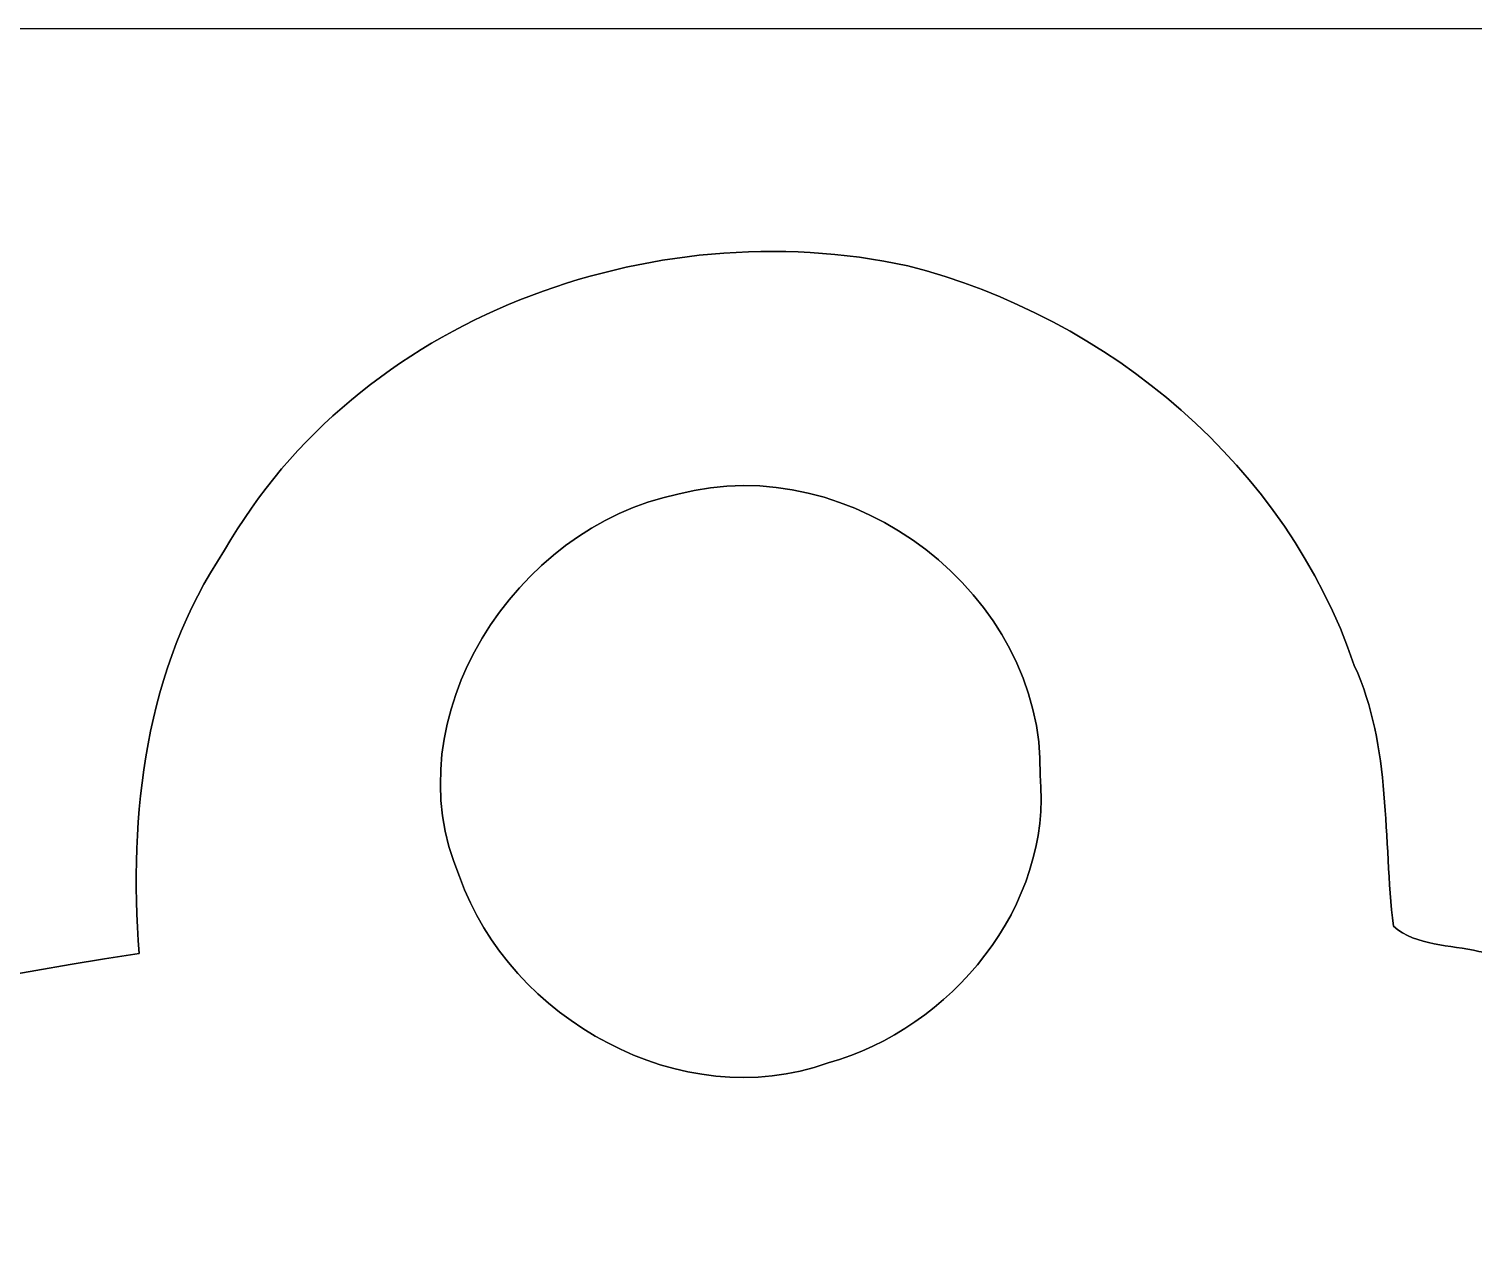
# Model space of a CAD drawing. Header units: centimetres. Extents: x -16.8 to 16.8, y -16.7 to 16.7.
# Drawn here: x -2.596 to 2.391, y 12.497 to 16.669 of the extents above; entities that cross this region are included whole.
import ezdxf

# ---------------------------------------------------------------- set-up
doc = ezdxf.new("R2010")
doc.units = ezdxf.units.CM
doc.header["$MEASUREMENT"] = 0
doc.layers.add('Layer 1', color=7, linetype='Continuous')

msp = doc.modelspace()

# ---------------------------------------------------------------- linework, layer by layer
at = {"layer": 'Layer 1', "color": 7}
for points, knots in [([(-16.77458, 16.66875), (-16.77458, 16.66875), (16.77458, 16.66875), (16.77458, 16.66875), (16.77458, 16.66875), (16.77458, 16.66875), (16.77458, -16.66875), (16.77458, -16.66875), (16.77458, -16.66875), (16.77458, -16.66875), (-16.77458, -16.66875), (-16.77458, -16.66875), (-16.77458, -16.66875), (-16.77458, -16.66875), (-16.77458, 16.66875), (-16.77458, 16.66875), (-16.77458, 16.66875), (-16.77458, 16.66875), (-16.77458, 16.66875), (-16.77458, 16.66875)], [0, 0, 0, 0, 0.1666667, 0.1666667, 0.1666667, 0.1666667, 0.3333333, 0.3333333, 0.3333333, 0.3333333, 0.5, 0.5, 0.5, 0.5, 0.6666667, 0.6666667, 0.6666667, 0.6666667, 1, 1, 1, 1]), ([(-1.91982, 14.86852), (-2.19393, 14.46248), (-2.25178, 13.95554), (-2.21544, 13.47682), (-2.21544, 13.47682), (-4.75615, 13.09017), (-7.19314, 12.06571), (-9.23925, 10.51031), (-9.23925, 10.51031), (-11.56511, 8.75101), (-13.38157, 6.30767), (-14.34924, 3.55318), (-14.34924, 3.55318), (-15.361, 0.77823), (-15.44214, -2.29941), (-14.7066, -5.15161), (-14.7066, -5.15161), (-14.00916, -7.7343), (-12.61428, -10.13319), (-10.68141, -11.98668), (-10.68141, -11.98668), (-7.55897, -15.08619), (-3.04518, -16.70367), (1.33456, -16.32938), (1.33456, -16.32938), (3.66007, -16.15616), (5.94995, -15.45696), (7.9629, -14.27692), (7.9629, -14.27692), (9.84991, -13.18295), (11.49456, -11.67694), (12.75327, -9.89577), (12.75327, -9.89577), (13.96577, -8.18938), (14.81384, -6.22229), (15.20719, -4.16595), (15.20719, -4.16595), (15.69332, -1.74872), (15.51305, 0.78634), (14.7768, 3.13443), (14.7768, 3.13443), (13.86628, 5.95806), (12.09111, 8.49242), (9.75607, 10.32087), (9.75607, 10.32087), (7.64434, 11.99727), (5.08212, 13.10781), (2.41053, 13.48352), (2.41053, 13.48352), (2.31105, 13.50786), (2.19604, 13.50045), (2.11526, 13.57101), (2.11526, 13.57101), (2.07927, 13.87193), (2.10996, 14.18766), (1.98049, 14.4713), (1.98049, 14.4713), (1.74731, 15.1578), (1.13383, 15.67392), (0.43886, 15.85066), (0.43886, 15.85066), (-0.44591, 16.04222), (-1.46121, 15.67286), (-1.91982, 14.86852)], [0, 0, 0, 0, 0.0588235, 0.0588235, 0.0588235, 0.0588235, 0.1176471, 0.1176471, 0.1176471, 0.1176471, 0.1764706, 0.1764706, 0.1764706, 0.1764706, 0.2352941, 0.2352941, 0.2352941, 0.2352941, 0.2941176, 0.2941176, 0.2941176, 0.2941176, 0.3529412, 0.3529412, 0.3529412, 0.3529412, 0.4117647, 0.4117647, 0.4117647, 0.4117647, 0.4705882, 0.4705882, 0.4705882, 0.4705882, 0.5294118, 0.5294118, 0.5294118, 0.5294118, 0.5882353, 0.5882353, 0.5882353, 0.5882353, 0.6470588, 0.6470588, 0.6470588, 0.6470588, 0.7058824, 0.7058824, 0.7058824, 0.7058824, 0.7647059, 0.7647059, 0.7647059, 0.7647059, 0.8235294, 0.8235294, 0.8235294, 0.8235294, 0.8823529, 0.8823529, 0.8823529, 0.8823529, 1, 1, 1, 1]), ([(-0.35525, 15.0622), (0.24342, 15.22342), (0.91122, 14.71401), (0.8957, 14.09241), (0.8957, 14.09241), (0.93945, 13.64051), (0.58808, 13.21647), (0.16334, 13.09864), (0.16334, 13.09864), (-0.34219, 12.91766), (-0.93557, 13.24857), (-1.10878, 13.74211), (-1.10878, 13.74211), (-1.34549, 14.29173), (-0.91511, 14.94755), (-0.35525, 15.0622)], [0, 0, 0, 0, 0.2, 0.2, 0.2, 0.2, 0.4, 0.4, 0.4, 0.4, 0.6, 0.6, 0.6, 0.6, 1, 1, 1, 1])]:
    msp.add_open_spline(points, degree=3, knots=knots, dxfattribs=at)
at = {"layer": 'Layer 1', "color": 250}
for points, knots in [([(-1.91982, 14.86852), (-1.46121, 15.67286), (-0.44591, 16.04222), (0.43886, 15.85066), (0.43886, 15.85066), (1.13383, 15.67392), (1.74731, 15.1578), (1.98049, 14.4713), (1.98049, 14.4713), (2.10996, 14.18766), (2.07927, 13.87193), (2.11526, 13.57101), (2.11526, 13.57101), (2.19604, 13.50045), (2.31105, 13.50786), (2.41053, 13.48352), (2.41053, 13.48352), (5.08212, 13.10781), (7.64434, 11.99727), (9.75607, 10.32087), (9.75607, 10.32087), (12.09111, 8.49242), (13.86628, 5.95806), (14.7768, 3.13443), (14.7768, 3.13443), (15.51305, 0.78634), (15.69332, -1.74872), (15.20719, -4.16595), (15.20719, -4.16595), (14.81384, -6.22229), (13.96577, -8.18938), (12.75327, -9.89577), (12.75327, -9.89577), (11.49456, -11.67694), (9.84991, -13.18295), (7.9629, -14.27692), (7.9629, -14.27692), (5.94995, -15.45696), (3.66007, -16.15616), (1.33456, -16.32938), (1.33456, -16.32938), (-3.04518, -16.70367), (-7.55897, -15.08619), (-10.68141, -11.98668), (-10.68141, -11.98668), (-12.61428, -10.13319), (-14.00916, -7.7343), (-14.7066, -5.15161), (-14.7066, -5.15161), (-15.44214, -2.29941), (-15.361, 0.77823), (-14.34924, 3.55318), (-14.34924, 3.55318), (-13.38157, 6.30767), (-11.56511, 8.75101), (-9.23925, 10.51031), (-9.23925, 10.51031), (-7.19314, 12.06571), (-4.75615, 13.09017), (-2.21544, 13.47682), (-2.21544, 13.47682), (-2.25178, 13.95554), (-2.19393, 14.46248), (-1.91982, 14.86852), (-1.91982, 14.86852), (-1.91982, 14.86852), (-1.91982, 14.86852), (-1.91982, 14.86852)], [0, 0, 0, 0, 0.0555556, 0.0555556, 0.0555556, 0.0555556, 0.1111111, 0.1111111, 0.1111111, 0.1111111, 0.1666667, 0.1666667, 0.1666667, 0.1666667, 0.2222222, 0.2222222, 0.2222222, 0.2222222, 0.2777778, 0.2777778, 0.2777778, 0.2777778, 0.3333333, 0.3333333, 0.3333333, 0.3333333, 0.3888889, 0.3888889, 0.3888889, 0.3888889, 0.4444444, 0.4444444, 0.4444444, 0.4444444, 0.5, 0.5, 0.5, 0.5, 0.5555556, 0.5555556, 0.5555556, 0.5555556, 0.6111111, 0.6111111, 0.6111111, 0.6111111, 0.6666667, 0.6666667, 0.6666667, 0.6666667, 0.7222222, 0.7222222, 0.7222222, 0.7222222, 0.7777778, 0.7777778, 0.7777778, 0.7777778, 0.8333333, 0.8333333, 0.8333333, 0.8333333, 0.8888889, 0.8888889, 0.8888889, 0.8888889, 1, 1, 1, 1]), ([(-0.35525, 15.0622), (-0.91511, 14.94755), (-1.34549, 14.29173), (-1.10878, 13.74211), (-1.10878, 13.74211), (-0.93557, 13.24857), (-0.34219, 12.91766), (0.16334, 13.09864), (0.16334, 13.09864), (0.58808, 13.21647), (0.93945, 13.64051), (0.8957, 14.09241), (0.8957, 14.09241), (0.91122, 14.71401), (0.24342, 15.22342), (-0.35525, 15.0622), (-0.35525, 15.0622), (-0.35525, 15.0622), (-0.35525, 15.0622), (-0.35525, 15.0622)], [0, 0, 0, 0, 0.1666667, 0.1666667, 0.1666667, 0.1666667, 0.3333333, 0.3333333, 0.3333333, 0.3333333, 0.5, 0.5, 0.5, 0.5, 0.6666667, 0.6666667, 0.6666667, 0.6666667, 1, 1, 1, 1])]:
    msp.add_open_spline(points, degree=3, knots=knots, dxfattribs=at)

doc.saveas('drawing.dxf')
